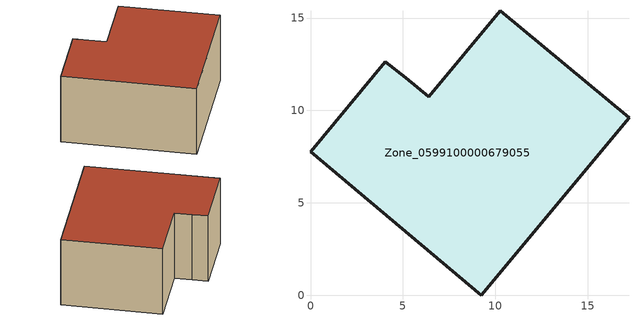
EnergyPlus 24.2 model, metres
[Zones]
Zone_0599100000679055
 floor ground (C_G): 4.05,12.63 5.17,11.78 6.39,10.75 10.26,15.39 17.23,9.59 9.25,0 0,7.76 z0
 wall outside (C_F): 9.25,0 17.23,9.59 10.26,15.39 6.39,10.75 5.17,11.78 4.05,12.63 0,7.76 9.25,0 z0:6.71
 roof outside (C_R): 5.17,11.78 4.05,12.63 0,7.76 9.25,0 17.23,9.59 10.26,15.39 6.39,10.75 z6.71
[BUILDING]
Pand.0599100000679055: North Axis=0; Terrain=City; Loads Convergence Tolerance Value=0.04; Temperature Convergence Tolerance Value=0.4; Solar Distribution=FullExterior; Maximum Number of Warmup Days=25; Minimum Number of Warmup Days=1
[Site:Location]
Rotterdam.The.Hague.AP_ZH_NLD Design_Conditions: Latitude=51.96; Longitude=4.45; Time Zone=1; Elevation=-4.5
[SITE:GROUNDTEMPERATURE:BUILDINGSURFACE]
18, 18, 18, 18, 18, 18, 18, 18, 18, 18, 18, 18
[MATERIAL] Thermal Absorptance=0.9; Solar Absorptance=0.7; Visible Absorptance=0.7
Name | Roughness | Thickness | Conductivity | Density | Specific Heat
G.TC.1946-1964 | MediumSmooth | 0.15 | 1 | 540 | 1210
F.TC.1946-1964 | Rough | 0.3 | 0.857143 | 1920 | 840
R.TC.1946-1964 | MediumRough | 0.2 | 0.235294 | 1500 | 1000
[CONSTRUCTION]
C_G: G.TC.1946-1964
C_F: F.TC.1946-1964
C_R: R.TC.1946-1964
[ZONE]
Zone_0599100000679055: Type=1; Multiplier=1; Ceiling Height=Autocalculate; Volume=Autocalculate; Floor Area=autocalculate; Part of Total Floor Area=Yes
[ZONEINFILTRATION:DESIGNFLOWRATE]
Infil_Zone_0599100000679055: Zone or ZoneList or Space or SpaceList=Zone_0599100000679055; Schedule=AlwaysOn; Design Flow Rate Calculation Method=Flow/Area; Flow Rate per Floor Area=0.003; Constant Term Coefficient=1; Temperature Term Coefficient=0; Velocity Term Coefficient=0; Velocity Squared Term Coefficient=0
[HVACTEMPLATE:ZONE:IDEALLOADSAIRSYSTEM]
Zone_0599100000679055: Maximum Heating Supply Air Temperature=50; Minimum Cooling Supply Air Temperature=13; Maximum Heating Supply Air Humidity Ratio=0.0156; Minimum Cooling Supply Air Humidity Ratio=0.0077; Heating Limit=NoLimit; Cooling Limit=NoLimit; Dehumidification Control Type=ConstantSensibleHeatRatio; Cooling Sensible Heat Ratio=0.7; Dehumidification Setpoint=60; Humidification Control Type=None; Humidification Setpoint=30; Outdoor Air Method=None; Outdoor Air Flow Rate per Person=0.00944; Outdoor Air Flow Rate per Zone Floor Area=0; Outdoor Air Flow Rate per Zone=0; Demand Controlled Ventilation Type=None; Outdoor Air Economizer Type=NoEconomizer; Heat Recovery Type=None; Sensible Heat Recovery Effectiveness=0.7; Latent Heat Recovery Effectiveness=0.65
[ZONECONTROL:THERMOSTAT]
ThermostatControl_Zone_0599100000679055: Zone or ZoneList=Zone_0599100000679055; Control Type Schedule=DualSetpointControlType; Control 1=Thermostat_Zone_0599100000679055; Temperature Difference Between Cutout And Setpoint=0
[THERMOSTATSETPOINT:DUALSETPOINT]
Thermostat_Zone_0599100000679055: Heating Setpoint Temperature Schedule=HeatingSetpoint_Zone_0599100000679055; Cooling Setpoint Temperature Schedule=CoolingSetpoint_Zone_0599100000679055
[SCHEDULE:COMPACT]
HeatingSetpoint_Zone_0599100000679055: Through: 12/31, For: AllDays, Until: 24:00, 21
CoolingSetpoint_Zone_0599100000679055: Through: 12/31, For: AllDays, Until: 24:00, 24
DualSetpointControlType: Through: 12/31, For: AllDays, Until: 24:00, 4
AlwaysOn: Through: 12/31, For: AllDays, Until: 24:00, 1
